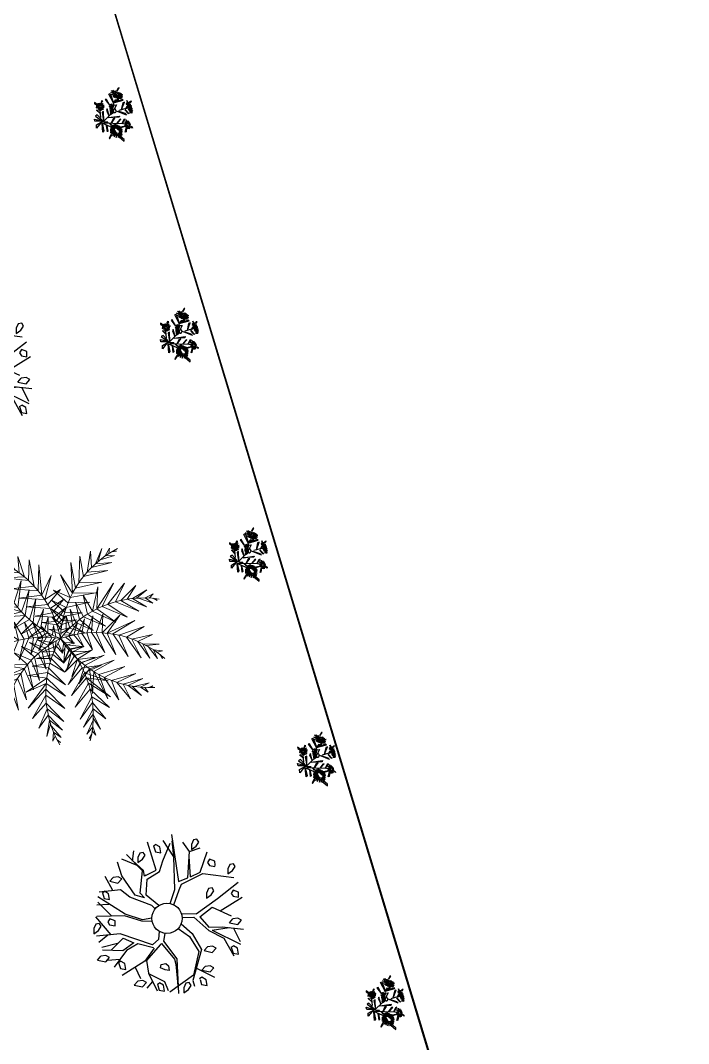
# Model space of a CAD drawing. Header units: metres. Extents: x 604533 to 608048, y 1310709 to 1311860.
# Drawn here: x 604750.45 to 604764.36, y 1311061.37 to 1311082.67 of the extents above; entities that cross this region are included whole.
import ezdxf

# ---------------------------------------------------------------- set-up
doc = ezdxf.new("R2010")
doc.units = ezdxf.units.M
doc.header["$LTSCALE"] = 0.0254
doc.header["$MEASUREMENT"] = 0
for name, color, linetype in [('ARBOLES', 102, 'Continuous'), ('FLORES', 7, 'Continuous'), ('MUEBLES', 1, 'Continuous'), ('PALME-1', 82, 'Continuous')]:
    doc.layers.add(name, color=color, linetype=linetype)

# ---------------------------------------------------------------- blocks, each defined once
blk = doc.blocks.new('p_arbol04')
at = {"layer": 'ARBOLES'}
for p, q in [((-1.003, 0.765), (-1.206, 2.042)), ((-0.408, 1.55), (-1.03, 2.13)), ((-0.623, 1.751), (-0.408, 2.362)), ((0.051, 1.875), (0.346, 2.362)), ((0.761, 1.696), (0.543, 2.316)), ((0.739, 1.388), (0.805, 2.293)), ((0.772, 1.945), (1.1, 2.177)), ((-1.138, 1.515), (-1.476, 1.85)), ((-1.41, 1.113), (-1.364, 1.898)), ((-0.178, 0.97), (0.051, 1.875)), ((0.778, 1.371), (0.783, 1.942)), ((1.121, 1.006), (1.721, 1.988)), ((-1.98, 0.646), (-1.849, 1.574)), ((-1.07, 0.749), (-1.815, 1.547)), ((-0.375, 1.086), (-0.408, 1.55)), ((0.018, 0.878), (0.739, 1.388)), ((0.636, 1.196), (0.778, 1.371)), ((2.581, 1.481), (1.362, 0.043)), ((1.571, 1.059), (2.283, 1.298)), ((1.984, 0.831), (2.181, 1.574)), ((1.984, 0.831), (2.41, 1.295)), ((-1.718, 0.414), (-2.406, 1.04)), ((-0.047, 0.205), (-0.375, 1.086)), ((-0.014, 0.623), (-0.178, 0.97)), ((-0.014, 0.623), (0.018, 0.878)), ((0.117, 0.646), (0.608, 1.04)), ((0.608, 1.04), (1.158, 0.873)), ((0.704, 1.166), (0.636, 1.196)), ((0.708, 1.165), (1.121, 1.006)), ((1.034, -0.05), (1.984, 0.831)), ((1.158, 0.873), (1.571, 1.059)), ((2.541, 0.507), (2.64, 0.947)), ((-2.144, -0.12), (-2.668, 0.507)), ((-2.077, 0.227), (-2.603, 0.599)), ((-2.079, 0.738), (-2.537, 0.808)), ((-1.194, -0.839), (-1.718, 0.414)), ((-0.777, 0.094), (-1.07, 0.749)), ((-0.71, 0.11), (-1.003, 0.765)), ((0.136, -0.002), (0.117, 0.646)), ((1.722, -0.143), (2.541, 0.507)), ((2.541, 0.507), (2.934, 0.275)), ((-2.489, -0.25), (-2.832, 0.066)), ((-1.768, 0.206), (-2.439, 0.251)), ((-1.768, 0.206), (-1.62, -0.236)), ((-0.515, -0.225), (-0.777, 0.094)), ((-0.425, -0.127), (-0.71, 0.11)), ((-0.057, 0.021), (-0.047, 0.205)), ((1.362, 0.043), (1.722, -0.143)), ((1.82, -0.189), (2.383, 0.381)), ((-2.046, -0.213), (-2.865, -0.282)), ((-1.62, -0.236), (-2.144, -0.12)), ((-1.554, -0.375), (-2.046, -0.213)), ((-1.259, -0.955), (-1.554, -0.375)), ((0.496, -0.29), (1.034, -0.05)), ((0.551, -0.431), (1.132, -0.189)), ((1.132, -0.189), (1.362, -0.12)), ((1.362, -0.12), (2.246, -0.468)), ((1.82, -0.189), (2.214, -0.352)), ((2.214, -0.352), (3, -0.027)), ((-1.882, -1.048), (-2.898, -0.746)), ((-0.866, -0.885), (-0.616, -0.706)), ((2.246, -0.468), (2.934, -1.488)), ((-2.313, -0.92), (-2.505, -1.372)), ((-1.816, -1.071), (-2.144, -1.465)), ((-1.259, -0.978), (-1.882, -1.048)), ((-0.995, -1.071), (-1.816, -1.071)), ((-0.866, -0.885), (-1.194, -0.839)), ((-0.925, -1.07), (-1.039, -1.872)), ((-0.995, -1.07), (-0.925, -1.07)), ((-0.803, -1.07), (-0.978, -1.928)), ((-0.803, -1.071), (-0.801, -1.071)), ((-0.53, -0.911), (-0.801, -1.071)), ((-0.036, -1.178), (0.018, -1.72)), ((0.182, -1.14), (0.182, -1.72)), ((0.394, -1.003), (0.706, -1.349)), ((0.866, -1.332), (0.474, -0.903)), ((-2.144, -1.465), (-2.439, -2.184)), ((-2.153, -1.476), (-1.98, -2.161)), ((0.706, -1.349), (0.706, -2.138)), ((0.87, -1.512), (0.805, -2.045)), ((0.866, -1.332), (1.886, -1.558)), ((0.87, -1.512), (1.493, -1.628)), ((1.886, -1.558), (2.902, -1.744)), ((-2.287, -1.813), (-2.636, -1.813)), ((-0.978, -1.928), (-1.955, -2.892)), ((-1.039, -1.872), (-1.152, -2.045)), ((0.018, -1.72), (-0.178, -2.393)), ((0.182, -1.72), (-0.047, -2.416)), ((1.493, -1.628), (1.722, -2.416)), ((1.591, -1.966), (2.574, -2.254)), ((-1.98, -2.161), (-2.144, -2.509)), ((-1.152, -2.045), (-1.536, -2.447)), ((-0.047, -2.416), (-1.194, -2.973)), ((-0.178, -2.393), (-1.03, -2.857)), ((0.706, -2.138), (0.87, -2.787)), ((0.805, -2.045), (1.165, -2.44)), ((0.805, -2.231), (1.132, -3.437)), ((0.805, -2.231), (1.328, -2.67)), ((-1.03, -2.857), (-2.144, -2.602)), ((-1.525, -2.442), (-1.759, -2.685)), ((-0.735, -2.764), (-0.539, -3.53)), ((0.87, -2.787), (0.608, -3.553)), ((1.165, -2.44), (1.657, -3.135)), ((1.427, -2.811), (1.198, -3.367))]:
    blk.add_line(p, q, dxfattribs=at)
at = {"layer": 'ARBOLES', "color": 1}
for p, q in [((-0.431, 2.094), (-0.267, 1.802)), ((-0.431, 2.094), (-0.229, 2.094)), ((-0.079, 1.961), (-0.229, 2.094)), ((-0.965, 2.011), (-1.091, 1.802)), ((-1.091, 1.802), (-0.979, 1.616)), ((-0.979, 1.616), (-0.829, 1.802)), ((-0.965, 2.011), (-0.866, 1.988)), ((-0.829, 1.802), (-0.866, 1.988)), ((-0.267, 1.802), (-0.042, 1.802)), ((-0.042, 1.802), (-0.079, 1.961)), ((1.008, 1.882), (0.858, 1.749)), ((0.858, 1.749), (1.083, 1.696)), ((1.196, 1.935), (1.008, 1.882)), ((1.083, 1.696), (1.271, 1.722)), ((1.308, 1.855), (1.196, 1.935)), ((1.271, 1.722), (1.308, 1.855)), ((1.772, 1.719), (1.646, 1.51)), ((1.772, 1.719), (1.87, 1.696)), ((1.908, 1.51), (1.87, 1.696)), ((-2.254, 1.324), (-2.404, 1.191)), ((-2.066, 1.377), (-2.254, 1.324)), ((-1.954, 1.298), (-2.066, 1.377)), ((-1.991, 1.165), (-1.954, 1.298)), ((1.646, 1.51), (1.758, 1.324)), ((1.758, 1.324), (1.908, 1.51)), ((-2.404, 1.191), (-2.179, 1.138)), ((-2.179, 1.138), (-1.991, 1.165)), ((-1.691, 1.085), (-1.729, 0.953)), ((-1.729, 0.953), (-1.616, 0.767)), ((-1.541, 1.112), (-1.691, 1.085)), ((-1.579, 0.793), (-1.466, 0.899)), ((-1.466, 0.899), (-1.541, 1.112)), ((-1.616, 0.767), (-1.579, 0.793)), ((2.808, 0.634), (2.658, 0.501)), ((2.658, 0.501), (2.883, 0.448)), ((2.995, 0.687), (2.808, 0.634)), ((2.883, 0.448), (3.07, 0.475)), ((3.108, 0.608), (2.995, 0.687)), ((3.07, 0.475), (3.108, 0.608)), ((-3.093, 0.395), (-2.928, 0.103)), ((-3.093, 0.395), (-2.891, 0.395)), ((-2.928, 0.103), (-2.703, 0.103)), ((-2.741, 0.262), (-2.891, 0.395)), ((-2.703, 0.103), (-2.741, 0.262)), ((-2.614, -0.298), (-2.741, -0.507)), ((-2.614, -0.298), (-2.516, -0.322)), ((-2.479, -0.507), (-2.516, -0.322)), ((2.695, -0.322), (2.658, -0.454)), ((2.845, -0.295), (2.695, -0.322)), ((2.92, -0.507), (2.845, -0.295)), ((-2.741, -0.507), (-2.628, -0.693)), ((-2.628, -0.693), (-2.479, -0.507)), ((2.658, -0.454), (2.77, -0.64)), ((2.77, -0.64), (2.808, -0.613)), ((2.808, -0.613), (2.92, -0.507)), ((1.758, -1.091), (1.608, -1.224)), ((1.945, -1.038), (1.758, -1.091)), ((2.058, -1.118), (1.945, -1.038)), ((2.02, -1.251), (2.058, -1.118)), ((3.033, -1.091), (2.883, -1.224)), ((3.22, -1.038), (3.033, -1.091)), ((3.333, -1.118), (3.22, -1.038)), ((3.295, -1.251), (3.333, -1.118)), ((-2.868, -1.357), (-2.703, -1.649)), ((-2.868, -1.357), (-2.666, -1.357)), ((-2.516, -1.489), (-2.666, -1.357)), ((-2.479, -1.649), (-2.516, -1.489)), ((-1.669, -1.683), (-1.552, -1.621)), ((-1.552, -1.621), (-1.406, -1.724)), ((1.608, -1.224), (1.833, -1.277)), ((1.833, -1.277), (2.02, -1.251)), ((2.883, -1.224), (3.108, -1.277)), ((3.108, -1.277), (3.295, -1.251)), ((-2.703, -1.649), (-2.479, -1.649)), ((-2.239, -2.024), (-2.366, -2.233)), ((-2.239, -2.024), (-2.141, -2.047)), ((-1.61, -1.869), (-1.669, -1.683)), ((-1.523, -2.014), (-1.61, -1.869)), ((-1.406, -1.869), (-1.523, -2.014)), ((-1.406, -1.724), (-1.406, -1.869)), ((2.395, -1.834), (2.358, -1.967)), ((2.358, -1.967), (2.47, -2.153)), ((2.545, -1.808), (2.395, -1.834)), ((2.508, -2.126), (2.62, -2.02)), ((2.62, -2.02), (2.545, -1.808)), ((-2.366, -2.233), (-2.254, -2.418)), ((-2.254, -2.418), (-2.104, -2.233)), ((-2.104, -2.233), (-2.141, -2.047)), ((2.47, -2.153), (2.508, -2.126)), ((-0.019, -2.525), (0.146, -2.817)), ((-0.019, -2.525), (0.183, -2.525)), ((0.146, -2.817), (0.371, -2.817)), ((0.333, -2.657), (0.183, -2.525)), ((0.371, -2.817), (0.333, -2.657)), ((1.481, -2.551), (1.646, -2.843)), ((1.481, -2.551), (1.683, -2.551)), ((1.833, -2.684), (1.683, -2.551)), ((1.87, -2.843), (1.833, -2.684)), ((-1.654, -2.896), (-1.804, -3.029)), ((-1.804, -3.029), (-1.579, -3.082)), ((-1.466, -2.843), (-1.654, -2.896)), ((-1.579, -3.082), (-1.391, -3.055)), ((-1.354, -2.923), (-1.466, -2.843)), ((-1.391, -3.055), (-1.354, -2.923)), ((-1.194, -2.973), (-1.325, -3.182)), ((-0.979, -3.162), (-1.091, -3.347)), ((-0.866, -3.162), (-0.979, -3.135)), ((-0.829, -3.347), (-0.866, -3.162)), ((-0.656, -2.976), (-0.491, -3.268)), ((-0.656, -2.976), (-0.454, -2.976)), ((-0.304, -3.109), (-0.454, -2.976)), ((-0.267, -3.268), (-0.304, -3.109)), ((1.646, -2.843), (1.87, -2.843)), ((-1.091, -3.347), (-0.979, -3.533)), ((-0.979, -3.533), (-0.829, -3.347)), ((-0.491, -3.268), (-0.267, -3.268)), ((0.797, -3.245), (0.671, -3.454)), ((0.671, -3.454), (0.783, -3.639)), ((0.783, -3.639), (0.933, -3.454)), ((0.797, -3.245), (0.896, -3.268)), ((0.933, -3.454), (0.896, -3.268))]:
    blk.add_line(p, q, dxfattribs=at)
at = {"layer": 'ARBOLES'}
blk.add_circle((-0.03, -0.578), 0.6, dxfattribs=at)
blk = doc.blocks.new('A$C48C97B70')
at = {"layer": 'PALME-1', "lineweight": 5}
for p, q in [((2.072, 6.54), (2.171, 6.533)), ((2.216, 6.497), (2.072, 6.54)), ((2.109, 6.384), (2.41, 6.325)), ((2.556, 6.176), (2.109, 6.384)), ((2.315, 6.6), (2.309, 6.418)), ((2.41, 6.325), (2.315, 6.6)), ((2.552, 6.547), (2.605, 6.122)), ((2.687, 6.026), (2.552, 6.547)), ((2.903, 6.407), (2.793, 5.89)), ((2.912, 5.72), (2.903, 6.407)), ((2.171, 6.148), (2.687, 6.026)), ((2.793, 5.89), (2.171, 6.148)), ((3.221, 6.198), (3.009, 5.561)), ((3.129, 5.334), (3.221, 6.198)), ((2.251, 5.877), (2.912, 5.72)), ((3.009, 5.561), (2.251, 5.877)), ((3.21, 5.152), (3.477, 5.948)), ((3.477, 5.948), (3.277, 4.976)), ((2.388, 5.472), (3.129, 5.334)), ((3.21, 5.152), (2.388, 5.472)), ((3.277, 4.976), (3.756, 5.506)), ((3.756, 5.506), (3.328, 4.818)), ((2.535, 5.1), (3.277, 4.976)), ((3.328, 4.818), (2.535, 5.1)), ((2.683, 4.767), (3.377, 4.635)), ((3.409, 4.484), (2.683, 4.767)), ((3.909, 4.977), (3.328, 4.818)), ((3.377, 4.635), (3.909, 4.977)), ((5.099, 4.709), (4.7, 4.004)), ((4.863, 4.035), (5.099, 4.709)), ((5.621, 4.675), (4.863, 4.035)), ((5.049, 4.06), (5.621, 4.675)), ((1.619, 4.431), (2.125, 3.798)), ((1.959, 3.803), (1.619, 4.431)), ((2.169, 4.399), (2.125, 3.798)), ((2.314, 3.783), (2.169, 4.399)), ((2.871, 4.392), (3.435, 4.33)), ((3.454, 4.176), (2.871, 4.392)), ((3.925, 4.65), (3.409, 4.484)), ((3.435, 4.33), (3.925, 4.65)), ((3.893, 4.364), (3.454, 4.176)), ((3.464, 4.032), (3.893, 4.364)), ((4.221, 3.864), (4.266, 4.448)), ((4.266, 4.448), (4.368, 3.915)), ((4.516, 3.959), (4.561, 4.59)), ((4.561, 4.59), (4.7, 4.004)), ((5.248, 4.076), (5.963, 4.571)), ((5.963, 4.571), (5.505, 4.079)), ((5.691, 4.07), (6.298, 4.391)), ((6.298, 4.391), (5.897, 4.047)), ((0.788, 4.157), (1.318, 3.745)), ((1.572, 3.782), (0.788, 4.157)), ((1.109, 4.315), (1.959, 3.803)), ((1.771, 3.798), (1.109, 4.315)), ((2.483, 4.305), (2.467, 3.763)), ((2.621, 3.736), (2.483, 4.305)), ((2.742, 4.179), (2.773, 3.702)), ((2.911, 3.665), (2.742, 4.179)), ((2.956, 4.034), (3.027, 3.628)), ((3.19, 3.57), (2.956, 4.034)), ((3.012, 4.138), (3.464, 4.032)), ((3.469, 3.911), (3.012, 4.138)), ((3.468, 3.739), (3.827, 4.113)), ((3.827, 4.113), (3.469, 3.911)), ((3.685, 3.61), (3.842, 4.104)), ((3.842, 4.104), (3.836, 3.693)), ((3.945, 3.747), (4.03, 4.282)), ((4.03, 4.282), (4.076, 3.806)), ((4.7, 4.004), (5.327, 3.442)), ((5.327, 3.442), (4.863, 4.035)), ((5.049, 4.06), (5.724, 3.492)), ((5.724, 3.492), (5.248, 4.076)), ((5.505, 4.079), (6.145, 3.565)), ((6.145, 3.565), (5.691, 4.07)), ((5.897, 4.047), (6.422, 3.625)), ((6.068, 4.019), (6.59, 4.15)), ((6.422, 3.625), (6.068, 4.019)), ((6.59, 4.15), (6.19, 3.993)), ((0.485, 3.926), (0.936, 3.651)), ((1.136, 3.706), (0.485, 3.926)), ((1.318, 3.745), (0.768, 3.135)), ((0.768, 3.135), (1.136, 3.706)), ((1.771, 3.798), (1.195, 3.13)), ((1.195, 3.13), (1.572, 3.782)), ((1.595, 3.144), (1.959, 3.803)), ((2.125, 3.798), (1.595, 3.144)), ((1.958, 3.173), (2.314, 3.783)), ((2.467, 3.763), (1.958, 3.173)), ((2.375, 3.225), (2.621, 3.736)), ((2.773, 3.702), (2.375, 3.225)), ((2.661, 3.273), (2.911, 3.665)), ((3.181, 3.857), (3.468, 3.739)), ((3.462, 3.617), (3.181, 3.857)), ((3.836, 3.693), (4.254, 3.401)), ((4.254, 3.401), (3.945, 3.747)), ((4.076, 3.806), (4.544, 3.399)), ((4.544, 3.399), (4.221, 3.864)), ((4.368, 3.915), (4.964, 3.413)), ((4.964, 3.413), (4.516, 3.959)), ((6.261, 3.976), (6.658, 3.683)), ((6.462, 3.919), (6.749, 3.967)), ((6.658, 3.683), (6.462, 3.919)), ((6.749, 3.967), (6.592, 3.874)), ((6.706, 3.831), (6.813, 3.725)), ((6.813, 3.725), (6.759, 3.809)), ((0.108, 3.437), (0.277, 3.37)), ((0.398, 3.434), (0.108, 3.437)), ((0.236, 3.642), (0.655, 3.551)), ((0.772, 3.596), (0.236, 3.642)), ((0.588, 3.523), (0.242, 3.171)), ((0.242, 3.171), (0.398, 3.434)), ((0.936, 3.651), (0.485, 3.15)), ((0.485, 3.15), (0.772, 3.596)), ((3.027, 3.628), (2.661, 3.273)), ((2.982, 3.339), (3.19, 3.57)), ((3.302, 3.524), (2.982, 3.339)), ((3.333, 3.347), (3.387, 2.981)), ((3.581, 3.546), (3.927, 3.415)), ((3.927, 3.415), (3.685, 3.61)), ((0.172, 3.309), (0.083, 3.188)), ((0.083, 3.188), (0.123, 3.278)), ((2.517, 3.065), (2.973, 2.919)), ((3.058, 3.034), (2.517, 3.065)), ((3.248, 3.258), (2.731, 3.212)), ((2.731, 3.212), (3.134, 3.129)), ((3.331, 2.658), (3.058, 3.034)), ((3.134, 3.129), (3.331, 2.658)), ((3.387, 2.981), (3.248, 3.258)), ((3.534, 3.189), (3.34, 2.708)), ((3.34, 2.708), (3.598, 3.029)), ((3.494, 3.304), (3.845, 3.186)), ((3.845, 3.186), (3.534, 3.189)), ((3.598, 3.029), (4.106, 2.989)), ((2.305, 2.87), (2.804, 2.657)), ((2.885, 2.79), (2.305, 2.87)), ((3.27, 2.374), (2.885, 2.79)), ((2.973, 2.919), (3.27, 2.374)), ((3.647, 2.918), (3.373, 2.451)), ((3.373, 2.451), (3.71, 2.789)), ((4.106, 2.989), (3.647, 2.918)), ((3.71, 2.789), (4.331, 2.805)), ((4.331, 2.805), (3.785, 2.652)), ((1.871, 2.113), (2.646, 2.352)), ((2.103, 2.613), (2.646, 2.352)), ((2.729, 2.522), (2.103, 2.613)), ((2.646, 2.352), (3.06, 1.619)), ((3.166, 1.967), (2.729, 2.522)), ((2.804, 2.657), (3.166, 1.967)), ((3.785, 2.652), (3.45, 2.173)), ((3.45, 2.173), (3.866, 2.519)), ((3.953, 2.391), (3.586, 1.876)), ((3.866, 2.519), (4.646, 2.527)), ((4.646, 2.527), (3.953, 2.391)), ((1.792, 1.596), (2.581, 2.199)), ((2.516, 2.023), (1.792, 1.596)), ((2.581, 2.199), (1.871, 2.113)), ((2.516, 2.023), (2.926, 1.242)), ((3.06, 1.619), (2.581, 2.199)), ((3.586, 1.876), (4.066, 2.239)), ((3.926, 1.441), (4.066, 2.239)), ((4.172, 2.112), (3.926, 1.441)), ((4.066, 2.239), (4.908, 2.274)), ((4.908, 2.274), (4.172, 2.112)), ((4.35, 1.136), (4.172, 2.112)), ((2.457, 1.832), (1.821, 1.24)), ((2.926, 1.242), (2.457, 1.832)), ((4.3, 1.974), (5.183, 1.983)), ((4.3, 1.974), (4.35, 1.136)), ((5.183, 1.983), (4.444, 1.835)), ((4.444, 1.835), (4.68, 0.999)), ((4.68, 0.999), (4.639, 1.669)), ((4.639, 1.669), (5.461, 1.659)), ((1.821, 1.24), (2.399, 1.582)), ((2.369, 1.398), (1.925, 0.874)), ((2.764, 0.846), (2.369, 1.398)), ((2.399, 1.582), (2.764, 0.846)), ((5.461, 1.659), (4.789, 1.558)), ((4.789, 1.558), (5.053, 0.924)), ((5.053, 0.924), (4.963, 1.444)), ((4.963, 1.444), (5.636, 1.437)), ((5.636, 1.437), (5.112, 1.358)), ((5.112, 1.358), (5.431, 0.925)), ((1.925, 0.874), (2.347, 1.192)), ((2.338, 1.019), (2.097, 0.538)), ((2.647, 0.589), (2.338, 1.019)), ((2.347, 1.192), (2.647, 0.589)), ((5.431, 0.925), (5.223, 1.3)), ((5.289, 1.268), (5.782, 1.241)), ((5.782, 1.241), (5.48, 1.184)), ((5.48, 1.184), (5.67, 0.964)), ((5.67, 0.964), (5.609, 1.136)), ((5.724, 1.097), (5.874, 1.11)), ((5.874, 1.11), (5.78, 1.08)), ((2.097, 0.538), (2.337, 0.894)), ((2.338, 0.821), (2.539, 0.37)), ((2.351, 0.612), (2.242, 0.343)), ((2.242, 0.343), (2.366, 0.476)), ((2.539, 0.37), (2.351, 0.612)), ((2.384, 0.355), (2.464, 0.229)), ((2.464, 0.229), (2.394, 0.298))]:
    blk.add_line(p, q, dxfattribs=at)
for points in [[(2.155, 6.219), (2.027, 6.48), (2.16, 6.356)], [(2.156, 6.01), (2.325, 6.474), (2.155, 6.219)], [(2.17, 6.478), (2.241, 6.61), (2.176, 6.535)], [(2.17, 5.812), (1.897, 6.276), (2.16, 5.937)], [(2.191, 5.641), (2.448, 6.263), (2.17, 5.812)], [(2.271, 5.255), (2.584, 6.015), (2.227, 5.436)], [(2.227, 5.436), (1.748, 5.928), (2.191, 5.641)], [(4.393, 4.884), (4.496, 5.717), (4.256, 4.754)], [(4.545, 5.014), (4.834, 5.833), (4.75, 5.166)], [(4.907, 5.267), (5.211, 5.884), (5.087, 5.37)], [(5.242, 5.447), (5.588, 5.859), (5.357, 5.498)], [(5.621, 5.597), (5.824, 5.804), (5.752, 5.637)], [(5.87, 5.669), (6.018, 5.646), (5.926, 5.682)], [(2.346, 5.01), (1.67, 5.556), (2.271, 5.255)], [(2.418, 4.824), (2.773, 5.631), (2.346, 5.01)], [(4.256, 4.754), (4.053, 5.439), (4.142, 4.634)], [(5.087, 5.37), (5.76, 5.335), (5.242, 5.447)], [(5.424, 5.526), (5.918, 5.521), (5.621, 5.597)], [(2.418, 4.824), (1.666, 5.198), (2.495, 4.652)], [(2.57, 4.504), (2.932, 5.265), (2.495, 4.652)], [(4.019, 4.489), (3.686, 5.027), (4.142, 4.634)], [(4.393, 4.884), (5.273, 4.819), (4.545, 5.014)], [(4.75, 5.166), (5.571, 5.125), (4.907, 5.267)], [(2.495, 4.652), (1.781, 4.688), (2.57, 4.504)], [(2.749, 4.211), (3.062, 4.925), (2.665, 4.34)], [(3.836, 4.239), (3.531, 4.739), (3.925, 4.367)], [(4.142, 4.634), (4.98, 4.546), (4.256, 4.754)], [(2.665, 4.34), (2.047, 4.205), (2.57, 4.504)], [(2.936, 3.961), (3.195, 4.526), (2.84, 4.084)], [(3.681, 3.983), (3.437, 4.467), (3.752, 4.108)], [(3.925, 4.367), (4.703, 4.31), (4.019, 4.489)], [(2.84, 4.084), (2.267, 3.963), (2.749, 4.211)], [(3.112, 3.763), (3.275, 4.247), (3.03, 3.852)], [(3.551, 3.72), (3.388, 4.212), (3.624, 3.876)], [(3.752, 4.108), (4.371, 4.052), (3.836, 4.239)], [(3.03, 3.852), (2.492, 3.783), (2.936, 3.961)], [(3.235, 3.642), (2.716, 3.653), (3.112, 3.763)], [(3.325, 3.56), (3.354, 3.929), (3.235, 3.642)], [(3.504, 3.607), (3.861, 3.703), (3.551, 3.72)], [(3.624, 3.876), (4.134, 3.884), (3.681, 3.983)], [(3.73, 3.458), (4.128, 3.79), (3.902, 3.447)], [(4.023, 3.434), (4.383, 3.838), (4.165, 3.413)], [(4.318, 3.383), (4.671, 3.85), (4.469, 3.347)], [(4.618, 3.304), (4.996, 3.811), (4.797, 3.243)], [(2.338, 3.057), (1.86, 3.471), (2.176, 2.959)], [(2.614, 3.199), (2.169, 3.579), (2.474, 3.131)], [(2.892, 3.311), (2.453, 3.629), (2.757, 3.26)], [(3.173, 3.397), (2.712, 3.637), (3.007, 3.35)], [(3.007, 3.35), (2.918, 2.847), (2.892, 3.311)], [(3.291, 3.426), (3.14, 3.089), (3.173, 3.397)], [(3.608, 3.461), (3.828, 3.163), (3.73, 3.458)], [(3.902, 3.447), (4.096, 2.975), (4.023, 3.434)], [(4.165, 3.413), (4.34, 2.817), (4.318, 3.383)], [(4.469, 3.347), (4.701, 2.603), (4.618, 3.304)], [(4.951, 3.181), (5.513, 3.622), (4.797, 3.243)], [(2.039, 2.865), (1.395, 3.175), (2.176, 2.959)], [(2.474, 3.131), (2.407, 2.354), (2.338, 3.057)], [(2.757, 3.26), (2.714, 2.641), (2.614, 3.199)], [(3.645, 3.048), (3.314, 2.661), (3.689, 2.935)], [(3.524, 3.316), (3.359, 2.985), (3.577, 3.207)], [(3.577, 3.207), (4.054, 3.003), (3.645, 3.048)], [(4.797, 3.243), (5.023, 2.432), (4.951, 3.181)], [(5.122, 3.102), (5.935, 3.312), (4.951, 3.181)], [(5.122, 3.102), (5.384, 2.259), (5.298, 3.008)], [(5.298, 3.008), (6.166, 3.04), (5.516, 2.873)], [(1.889, 2.751), (1.05, 2.782), (2.039, 2.865)], [(1.889, 2.751), (1.814, 1.872), (1.737, 2.622)], [(2.176, 2.959), (2.13, 2.118), (2.039, 2.865)], [(3.735, 2.799), (3.284, 2.372), (3.778, 2.649)], [(3.689, 2.935), (4.213, 2.799), (3.735, 2.799)], [(5.516, 2.873), (5.778, 2.094), (5.667, 2.764)], [(5.667, 2.764), (6.352, 2.708), (5.829, 2.634)], [(1.737, 2.622), (0.883, 2.467), (1.554, 2.443)], [(1.554, 2.443), (1.465, 1.626), (1.429, 2.305)], [(3.815, 2.498), (3.259, 1.952), (3.845, 2.347)], [(3.778, 2.649), (4.355, 2.548), (3.815, 2.498)], [(3.845, 2.347), (4.468, 2.241), (3.872, 2.159)], [(5.829, 2.634), (6.043, 1.995), (5.957, 2.518)], [(5.957, 2.518), (6.468, 2.348), (6.047, 2.431)], [(6.097, 2.378), (6.274, 1.917), (6.236, 2.221)], [(1.198, 2.002), (0.737, 1.726), (1.13, 1.897)], [(1.429, 2.305), (0.772, 2.102), (1.299, 2.143)], [(1.299, 2.143), (1.227, 1.473), (1.198, 2.002)], [(3.872, 2.159), (3.253, 1.588), (3.887, 1.994)], [(3.887, 1.994), (4.536, 1.694), (3.872, 2.159)], [(3.895, 1.806), (4.452, 1.178), (3.887, 1.994)], [(6.236, 2.221), (6.503, 2.108), (6.321, 2.114)], [(6.394, 2.016), (6.426, 1.87), (6.427, 1.969)], [(1.092, 1.835), (1.018, 1.347), (0.99, 1.652)], [(3.895, 1.806), (3.264, 1.188), (3.891, 1.606)], [(0.99, 1.652), (0.753, 1.484), (0.93, 1.529)], [(0.88, 1.418), (0.879, 1.268), (0.858, 1.364)], [(3.87, 1.351), (3.296, 0.762), (3.843, 1.166)], [(3.891, 1.606), (4.315, 0.848), (3.87, 1.351)], [(3.843, 1.166), (4.104, 0.531), (3.8, 0.963)], [(3.8, 0.963), (3.329, 0.481), (3.756, 0.796)], [(3.756, 0.796), (3.836, 0.264), (3.718, 0.676)], [(3.694, 0.607), (3.365, 0.24), (3.618, 0.413)], [(3.618, 0.413), (3.639, 0.123), (3.562, 0.288)], [(3.507, 0.179), (3.392, 0.083), (3.48, 0.128)]]:
    blk.add_lwpolyline(points, dxfattribs=at)
for centre, start, end in [((5.589, 6.144), 171.0105, 231.4464), ((6.694, 2.334), 100.4762, 160.9122), ((4.041, 0.074), 99.9493, 160.3853), ((0.46, 1.763), 329.1163, 29.5523), ((3.594, 0.025), 32.0006, 92.4366)]:
    blk.add_arc(centre, 3.435, start, end, dxfattribs=at)
at = {"layer": 'PALME-1', "lineweight": 5, "extrusion": (0, 0, -1)}
for centre, major_axis, start_param, end_param in [((0.035, 3.843), (2.429, 2.429), -0.156897, 0.89791), ((1.947, 0.368), (-2.429, 2.429), 0.182844, 1.237651), ((5.421, 0.645), (-2.429, 2.429), 0.173647, 1.228454), ((5.771, 0.927), (2.429, 2.429), 3.700109, 4.754916), ((6.759, 4.372), (-2.429, 2.429), 4.173367, 5.228174)]:
    blk.add_ellipse(centre, major_axis=major_axis, ratio=1, start_param=start_param, end_param=end_param, dxfattribs=at)
blk = doc.blocks.new('FLORES-1')
at = {"color": 86, "linetype": 'Continuous'}
for p, q in [((0.05, 0.385), (0.045, 0.422)), ((0.05, 0.382), (0.061, 0.281)), ((0.054, 0.385), (0.068, 0.419)), ((-0.188, 0.272), (-0.183, 0.181)), ((-0.183, 0.181), (-0.159, 0.155)), ((-0.159, 0.155), (-0.182, 0.283)), ((0.23, 0.294), (0.188, 0.231)), ((-0.141, 0.099), (-0.027, -0.013)), ((-0.074, 0.088), (-0.105, 0.101)), ((-0.064, 0.077), (-0.101, 0.09)), ((0.056, 0.146), (-0.002, 0.01)), ((0.168, 0.017), (0.07, -0.012)), ((0.168, 0.017), (0.196, 0.029))]:
    blk.add_line(p, q, dxfattribs=at)
at = {"color": 1, "linetype": 'Continuous'}
for p, q in [((-0.183, 0.183), (-0.196, 0.169)), ((0.056, 0.146), (0.064, 0.192)), ((0.069, 0.177), (0.069, 0.199))]:
    blk.add_line(p, q, dxfattribs=at)
for points in [[(0.084, 0.441), (0.152, 0.44), (0.085, 0.447), (0.124, 0.455), (0.072, 0.453), (0.087, 0.468), (0.06, 0.456), (0.064, 0.474), (0.051, 0.456), (0.05, 0.474), (0.045, 0.457), (0.036, 0.47), (0.04, 0.457), (0.023, 0.465), (0.033, 0.457), (0.015, 0.47), (0.017, 0.454), (-0.001, 0.459), (0.011, 0.451), (-0.017, 0.462), (-0.001, 0.45), (-0.035, 0.448), (-0.004, 0.442), (-0.047, 0.437), (0.006, 0.44), (-0.037, 0.419), (0.016, 0.439), (-0.004, 0.418), (0.022, 0.443), (0.016, 0.409), (0.033, 0.442), (0.036, 0.418), (0.042, 0.442), (0.05, 0.41), (0.048, 0.441), (0.076, 0.417), (0.065, 0.439), (0.107, 0.412), (0.074, 0.44), (0.127, 0.42), (0.089, 0.442)], [(-0.157, 0.318), (-0.107, 0.327), (-0.161, 0.329), (-0.128, 0.346), (-0.163, 0.335), (-0.148, 0.355), (-0.167, 0.338), (-0.169, 0.36), (-0.176, 0.339), (-0.18, 0.36), (-0.181, 0.338), (-0.191, 0.359), (-0.192, 0.336), (-0.209, 0.354), (-0.2, 0.336), (-0.227, 0.342), (-0.209, 0.328), (-0.239, 0.333), (-0.212, 0.32), (-0.244, 0.321), (-0.209, 0.317), (-0.238, 0.301), (-0.202, 0.317), (-0.228, 0.286), (-0.194, 0.311), (-0.202, 0.277), (-0.182, 0.31), (-0.176, 0.275), (-0.173, 0.31), (-0.152, 0.282), (-0.163, 0.32), (-0.123, 0.296), (-0.161, 0.315)], [(0.271, 0.347), (0.243, 0.307), (0.28, 0.334), (0.258, 0.297), (0.289, 0.324), (0.268, 0.282), (0.294, 0.316), (0.29, 0.273), (0.305, 0.315), (0.317, 0.258), (0.315, 0.304), (0.35, 0.265), (0.327, 0.307), (0.374, 0.287), (0.344, 0.313), (0.369, 0.309), (0.332, 0.326), (0.352, 0.33), (0.324, 0.336), (0.331, 0.347), (0.316, 0.346), (0.319, 0.362), (0.304, 0.362), (0.306, 0.384), (0.293, 0.373), (0.294, 0.392), (0.278, 0.386), (0.273, 0.409), (0.265, 0.386), (0.251, 0.419), (0.262, 0.377), (0.224, 0.401), (0.259, 0.375), (0.21, 0.378), (0.259, 0.367), (0.215, 0.357), (0.268, 0.358), (0.22, 0.342), (0.271, 0.351), (0.226, 0.329), (0.266, 0.341)], [(-0.161, 0.17), (-0.138, 0.187), (-0.16, 0.156), (-0.125, 0.173), (-0.153, 0.149), (-0.107, 0.154), (-0.149, 0.14), (-0.102, 0.131), (-0.151, 0.128), (-0.104, 0.11), (-0.151, 0.116), (-0.105, 0.094), (-0.159, 0.11), (-0.131, 0.072), (-0.17, 0.108), (-0.151, 0.054), (-0.173, 0.105), (-0.174, 0.045), (-0.182, 0.107), (-0.196, 0.04), (-0.198, 0.11), (-0.221, 0.046), (-0.215, 0.11), (-0.243, 0.051), (-0.228, 0.109), (-0.27, 0.068), (-0.238, 0.119), (-0.29, 0.093), (-0.248, 0.129), (-0.305, 0.123), (-0.257, 0.144), (-0.311, 0.148), (-0.257, 0.153), (-0.304, 0.169), (-0.253, 0.161), (-0.287, 0.186), (-0.248, 0.17), (-0.262, 0.201), (-0.24, 0.176), (-0.237, 0.213), (-0.23, 0.179), (-0.217, 0.217), (-0.218, 0.176), (-0.199, 0.215), (-0.205, 0.178), (-0.188, 0.215), (-0.195, 0.173)], [(-0.177, 0.172), (-0.183, 0.168), (-0.179, 0.175)], [(-0.169, 0.164), (-0.172, 0.161), (-0.169, 0.165)], [(-0.166, 0.196), (-0.161, 0.206), (-0.167, 0.2)], [(-0.161, 0.176), (-0.147, 0.195), (-0.163, 0.183)], [(0.079, 0.181), (0.071, 0.145), (0.07, 0.173)], [(0.081, 0.193), (0.082, 0.199), (0.083, 0.195)], [(0.099, 0.195), (0.086, 0.154), (0.085, 0.185)], [(0.149, 0.231), (0.179, 0.239), (0.147, 0.224), (0.194, 0.21), (0.144, 0.217), (0.19, 0.193), (0.15, 0.195), (0.17, 0.167), (0.12, 0.192), (0.135, 0.159), (0.112, 0.2), (0.11, 0.152), (0.101, 0.196)], [(0.225, 0.069), (0.258, 0.082), (0.237, 0.065), (0.264, 0.069), (0.237, 0.056), (0.266, 0.058), (0.237, 0.05), (0.272, 0.045), (0.243, 0.04), (0.273, 0.027), (0.245, 0.035), (0.257, 0.006), (0.236, 0.028), (0.245, -0.007), (0.232, 0.025), (0.222, -0.015), (0.224, 0.023), (0.2, -0.002), (0.211, 0.024), (0.176, 0.009), (0.206, 0.034), (0.159, 0.034), (0.197, 0.043), (0.157, 0.052), (0.192, 0.054), (0.163, 0.077), (0.196, 0.063), (0.188, 0.095), (0.202, 0.068), (0.213, 0.106), (0.218, 0.075), (0.244, 0.104), (0.229, 0.067)]]:
    blk.add_lwpolyline(points, dxfattribs=at)
at = {"color": 50, "linetype": 'Continuous'}
for points in [[(0.043, 0.454), (0.04, 0.455), (0.029, 0.455), (0.02, 0.453), (0.007, 0.451), (-0.004, 0.448), (-0.008, 0.445), (-0.004, 0.442), (0.015, 0.441), (0.033, 0.442), (0.055, 0.441), (0.069, 0.441), (0.084, 0.443), (0.081, 0.452), (0.067, 0.455), (0.053, 0.455), (0.039, 0.453)], [(-0.161, 0.317), (-0.16, 0.319), (-0.16, 0.324), (-0.162, 0.328), (-0.169, 0.335), (-0.171, 0.336), (-0.182, 0.337), (-0.192, 0.335), (-0.203, 0.327), (-0.207, 0.32), (-0.204, 0.314), (-0.198, 0.311), (-0.188, 0.312), (-0.178, 0.313), (-0.167, 0.315), (-0.159, 0.317)], [(0.278, 0.38), (0.271, 0.381), (0.263, 0.378), (0.262, 0.372), (0.268, 0.362), (0.275, 0.351), (0.288, 0.337), (0.301, 0.321), (0.317, 0.307), (0.326, 0.313), (0.322, 0.329), (0.315, 0.34), (0.307, 0.35), (0.294, 0.366), (0.28, 0.377)], [(0.117, 0.232), (0.11, 0.234), (0.1, 0.236), (0.088, 0.236), (0.074, 0.234), (0.063, 0.228), (0.054, 0.219), (0.051, 0.211), (0.054, 0.204), (0.063, 0.201), (0.08, 0.2), (0.086, 0.199)], [(0.104, 0.197), (0.108, 0.196), (0.124, 0.195), (0.137, 0.199), (0.144, 0.211), (0.139, 0.22), (0.136, 0.222)], [(0.231, 0.049), (0.23, 0.053), (0.227, 0.057), (0.219, 0.062), (0.207, 0.062), (0.2, 0.056), (0.204, 0.049), (0.207, 0.041), (0.214, 0.031), (0.224, 0.03), (0.232, 0.031), (0.237, 0.039), (0.234, 0.048), (0.23, 0.052)]]:
    blk.add_lwpolyline(points, dxfattribs=at)
at = {"color": 86, "linetype": 'Continuous'}
for points in [[(0.102, 0.471), (0.12, 0.499), (0.122, 0.485), (0.114, 0.464)], [(-0.217, 0.356), (-0.235, 0.368), (-0.251, 0.364), (-0.223, 0.355)], [(-0.136, 0.247), (-0.09, 0.317), (-0.09, 0.296), (-0.132, 0.248)], [(0.062, 0.261), (-0.009, 0.344), (-0.042, 0.357), (0.067, 0.244)], [(0.041, 0.367), (-0.039, 0.398), (-0.032, 0.385), (0.038, 0.363)], [(0.078, 0.41), (0.053, 0.382)], [(0.06, 0.318), (0.146, 0.399), (0.146, 0.372), (0.056, 0.312)], [(0.194, 0.245), (0.178, 0.395), (0.192, 0.388), (0.198, 0.257), (0.217, 0.334), (0.218, 0.299), (0.203, 0.259)], [(0.333, 0.356), (0.368, 0.404), (0.371, 0.393), (0.338, 0.35)], [(-0.3, 0.135), (-0.385, 0.181), (-0.363, 0.19), (-0.305, 0.159)], [(-0.219, 0.287), (-0.27, 0.256), (-0.269, 0.243), (-0.208, 0.289)], [(-0.17, 0.299), (-0.144, 0.266), (-0.019, -0.02)], [(-0.104, 0.181), (-0.069, 0.258), (-0.065, 0.242), (-0.102, 0.175)], [(-0.071, 0.106), (-0.022, 0.181), (-0.019, 0.155), (-0.068, 0.101)], [(0.024, 0.093), (-0.016, 0.254), (-0.03, 0.244), (0.026, 0.082)], [(0.062, 0.168), (0.163, 0.241), (0.154, 0.275), (0.06, 0.167)], [(0.179, 0.183), (0.282, 0.17), (0.286, 0.151), (0.178, 0.18)], [(0.196, 0.245), (0.339, 0.231), (0.342, 0.253), (0.198, 0.247)], [(-0.223, 0.04), (-0.262, -0.01), (-0.273, -0.009), (-0.233, 0.049)], [(-0.078, 0.029), (-0.159, 0.014), (-0.167, 0.003), (-0.073, 0.029)], [(0.004, -0.008), (-0.032, 0.064), (-0.046, 0.045), (0.001, -0.001)], [(-0.003, 0.006), (0.12, -0.041), (0.116, -0.073), (0.006, -0.002)], [(0, 0.014), (0.133, 0.064), (0.132, 0.042), (0.004, 0.013)], [(0.044, 0.117), (0.149, 0.129), (0.134, 0.111), (0.045, 0.114)], [(0.129, 0.002), (0.184, -0.022), (0.193, -0.017), (0.134, 0.002)], [(0.262, 0.015), (0.304, -0.01), (0.288, -0.016), (0.26, 0.004)], [(0.264, 0.078), (0.276, 0.111), (0.287, 0.094), (0.268, 0.079)], [(-0.019, -0.02), (-0.132, -0.038), (-0.144, -0.059), (-0.021, -0.02)], [(0.01, -0.004), (-0.054, -0.123), (-0.011, -0.107), (0.004, -0.008)], [(0.006, -0.002), (0.047, -0.107), (0.08, -0.101), (0.01, -0.004)]]:
    blk.add_lwpolyline(points, dxfattribs=at)
at = {"color": 50, "linetype": 'Continuous'}
blk.add_lwpolyline([(-0.175, 0.155), (-0.175, 0.155), (-0.179, 0.155), (-0.183, 0.156), (-0.186, 0.157), (-0.188, 0.159), (-0.19, 0.16), (-0.192, 0.161), (-0.195, 0.162), (-0.205, 0.167), (-0.215, 0.171), (-0.232, 0.17), (-0.243, 0.162), (-0.249, 0.153), (-0.246, 0.139), (-0.236, 0.123), (-0.222, 0.119), (-0.202, 0.116), (-0.186, 0.113), (-0.165, 0.111), (-0.156, 0.13), (-0.161, 0.146)], close=True, dxfattribs=at)
blk = doc.blocks.new('arbusto5')
at = {"layer": 'FLORES'}
blk.add_blockref('FLORES-1', (0.144, 0.059), dxfattribs=at)

msp = doc.modelspace()

# ---------------------------------------------------------------- linework, layer by layer
msp.add_line((604748.339, 1311096.3, 100), (604760.34, 1311056.629, 100))
at = {"elevation": 100}
msp.add_lwpolyline([(604679.851, 1311015.452), (604673.09, 1311025.03), (604657.946, 1311048.798), (604651.347, 1311058.97), (604644.153, 1311070.012), (604629.846, 1311092.067), (604626.467, 1311100.036), (604630.094, 1311101.927), (604640.034, 1311104.542), (604658.025, 1311107.867), (604680.837, 1311112.484), (604709.772, 1311117.548), (604740.498, 1311123.233), (604747.449, 1311099.244), (604759.642, 1311058.879), (604764.357, 1311043.676), (604729.697, 1311032.135), (604722.407, 1311029.775), (604706.496, 1311024.399)], close=True, dxfattribs=at)
msp.add_lwpolyline([(604679.851, 1311015.452), (604673.09, 1311025.03), (604657.946, 1311048.798), (604651.347, 1311058.97), (604644.153, 1311070.012), (604629.846, 1311092.067), (604626.467, 1311100.036), (604630.094, 1311101.927), (604640.034, 1311104.542), (604658.025, 1311107.867), (604680.837, 1311112.484), (604709.772, 1311117.548), (604740.498, 1311123.233), (604747.449, 1311099.244), (604759.642, 1311058.879), (604764.357, 1311043.676), (604729.697, 1311032.135), (604722.407, 1311029.775), (604706.496, 1311024.399)], close=True, dxfattribs=at)

# ---------------------------------------------------------------- block references
at = {"layer": 'ARBOLES', "xscale": 0.5252973873501208, "yscale": 0.5252973873501208, "zscale": 0.5252973873501208, "rotation": 48.57546148509478}
for p in [(604748.881, 1311075.443, 100), (604753.286, 1311064.193, 100)]:
    msp.add_blockref('p_arbol04', p, dxfattribs=at)
at = {"layer": 'MUEBLES', "linetype": 'Continuous', "xscale": -1.417112015715407, "yscale": 1.417112015653402, "zscale": 1.417112015818895, "rotation": 292.0945270011677}
for p in [(604752.17, 1311080.342, 100), (604753.541, 1311075.751, 100), (604754.977, 1311071.182, 100), (604756.397, 1311066.927, 100), (604757.824, 1311061.857, 100)]:
    msp.add_blockref('arbusto5', p, dxfattribs=at)
at = {"layer": 'PALME-1', "xscale": -0.6407901816098653, "yscale": 0.6407901817001402, "zscale": 0.6407901816258526, "rotation": 61.92829961559158}
msp.add_blockref('A$C48C97B70', (604754.28, 1311070.71, 100), dxfattribs=at)

doc.saveas('drawing.dxf')
